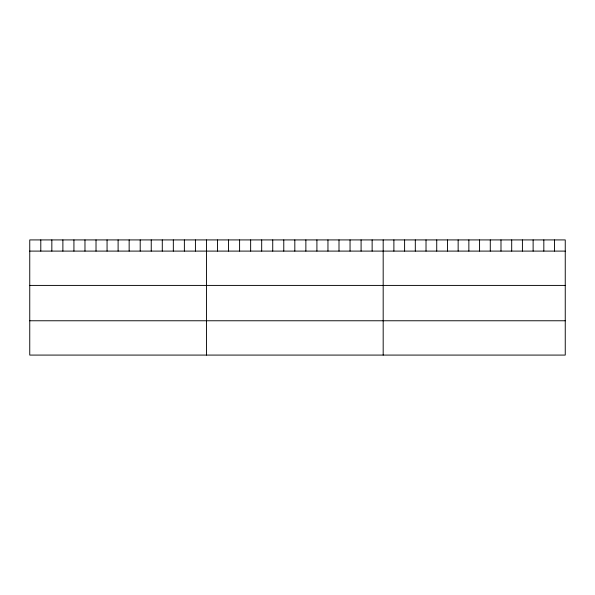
<?xml version="1.0" encoding="UTF-8"?>
<svg xmlns="http://www.w3.org/2000/svg" width="595" height="595" viewBox="0 0 595 595"><rect width="100%" height="100%" fill="white"/><g stroke="black" fill="none" stroke-linecap="round" stroke-linejoin="round"><path stroke-width="0.89" d="M565.25 251.097L565.25 355.081L29.75 355.081L29.75 239.919L565.25 239.919L565.25 251.097L29.75 251.097M29.75 285.414L565.25 285.414M29.75 320.764L565.25 320.764M554.54 239.919L554.54 251.097M543.83 239.919L543.83 251.097M533.12 239.919L533.12 251.097M522.41 239.919L522.41 251.097M511.7 239.919L511.7 251.097M500.99 239.919L500.99 251.097M490.28 239.919L490.28 251.097M479.57 239.919L479.57 251.097M468.86 239.919L468.86 251.097M458.15 239.919L458.15 251.097M447.44 239.919L447.44 251.097M436.73 239.919L436.73 251.097M426.02 239.919L426.02 251.097M415.31 239.919L415.31 251.097M404.6 239.919L404.6 251.097M393.89 239.919L393.89 251.097M383.18 239.919L383.18 355.081M372.135 239.919L372.135 251.097M361.091 239.919L361.091 251.097M350.046 239.919L350.046 251.097M339.001 239.919L339.001 251.097M327.957 239.919L327.957 251.097M316.912 239.919L316.912 251.097M305.867 239.919L305.867 251.097M294.822 239.919L294.822 251.097M283.778 239.919L283.778 251.097M272.733 239.919L272.733 251.097M261.688 239.919L261.688 251.097M250.644 239.919L250.644 251.097M239.599 239.919L239.599 251.097M228.554 239.919L228.554 251.097M217.51 239.919L217.51 251.097M206.465 239.919L206.465 355.081M195.42 239.919L195.42 251.097M184.376 239.919L184.376 251.097M173.331 239.919L173.331 251.097M162.286 239.919L162.286 251.097M151.242 239.919L151.242 251.097M140.197 239.919L140.197 251.097M129.152 239.919L129.152 251.097M118.108 239.919L118.108 251.097M107.063 239.919L107.063 251.097M96.018 239.919L96.018 251.097M84.973 239.919L84.973 251.097M73.929 239.919L73.929 251.097M62.884 239.919L62.884 251.097M51.839 239.919L51.839 251.097M40.795 239.919L40.795 251.097"/></g></svg>
